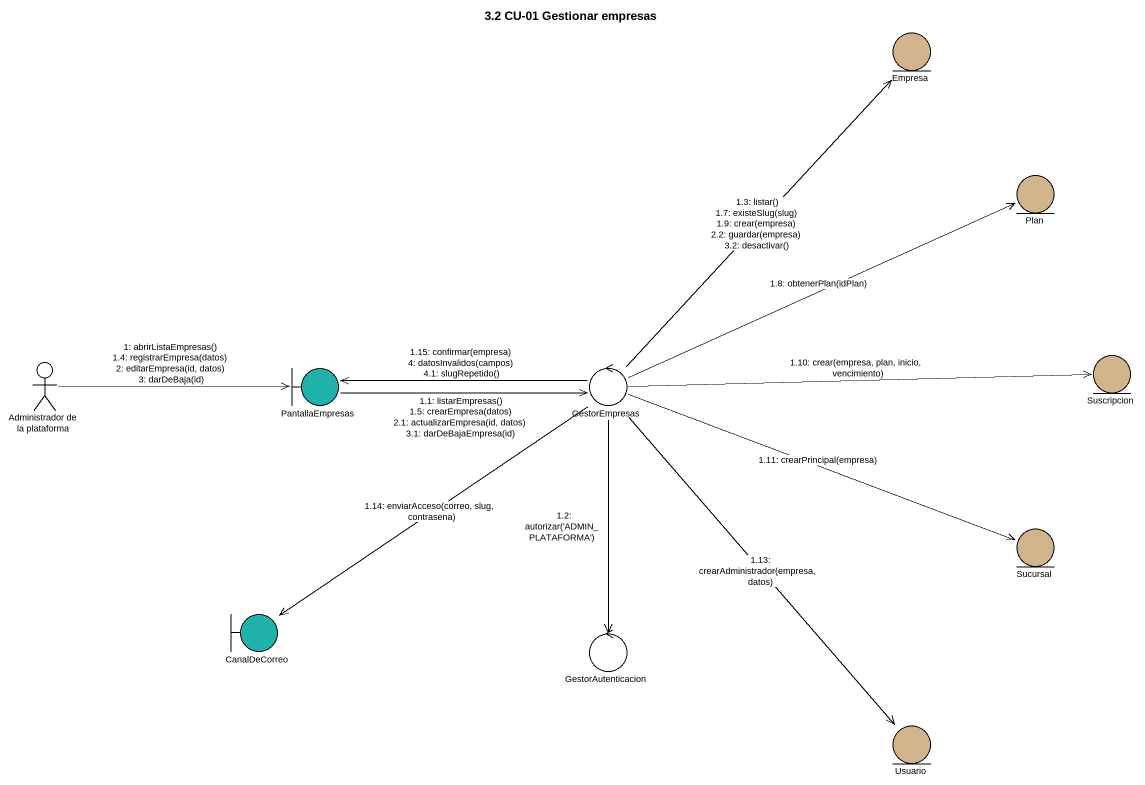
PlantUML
@startuml
title 3.2 CU-01 Gestionar empresas
entity Empresa #D2B48C
entity Plan #D2B48C
entity Suscripcion #D2B48C
actor "Administrador de la plataforma" as Administrador_de_la
boundary PantallaEmpresas #20B2AA
control GestorEmpresas
entity Sucursal #D2B48C
boundary CanalDeCorreo #20B2AA
control GestorAutenticacion
entity Usuario #D2B48C
Administrador_de_la -right-> PantallaEmpresas : 1: abrirListaEmpresas()\n1.4: registrarEmpresa(datos)\n2: editarEmpresa(id, datos)\n3: darDeBaja(id)
PantallaEmpresas -right-> GestorEmpresas : 1.1: listarEmpresas()\n1.5: crearEmpresa(datos)\n2.1: actualizarEmpresa(id, datos)\n3.1: darDeBajaEmpresa(id)
GestorEmpresas --> GestorAutenticacion : 1.2: autorizar('ADMIN_PLATAFORMA')
GestorEmpresas -up-> Empresa : 1.3: listar()\n1.7: existeSlug(slug)\n1.9: crear(empresa)\n2.2: guardar(empresa)\n3.2: desactivar()
GestorEmpresas -right-> Plan : 1.8: obtenerPlan(idPlan)
GestorEmpresas -right-> Suscripcion : 1.10: crear(empresa, plan, inicio, vencimiento)
GestorEmpresas -right-> Sucursal : 1.11: crearPrincipal(empresa)
GestorEmpresas --> Usuario : 1.13: crearAdministrador(empresa, datos)
GestorEmpresas --> CanalDeCorreo : 1.14: enviarAcceso(correo, slug, contrasena)
GestorEmpresas -left-> PantallaEmpresas : 1.15: confirmar(empresa)\n4: datosInvalidos(campos)\n4.1: slugRepetido()
@enduml
